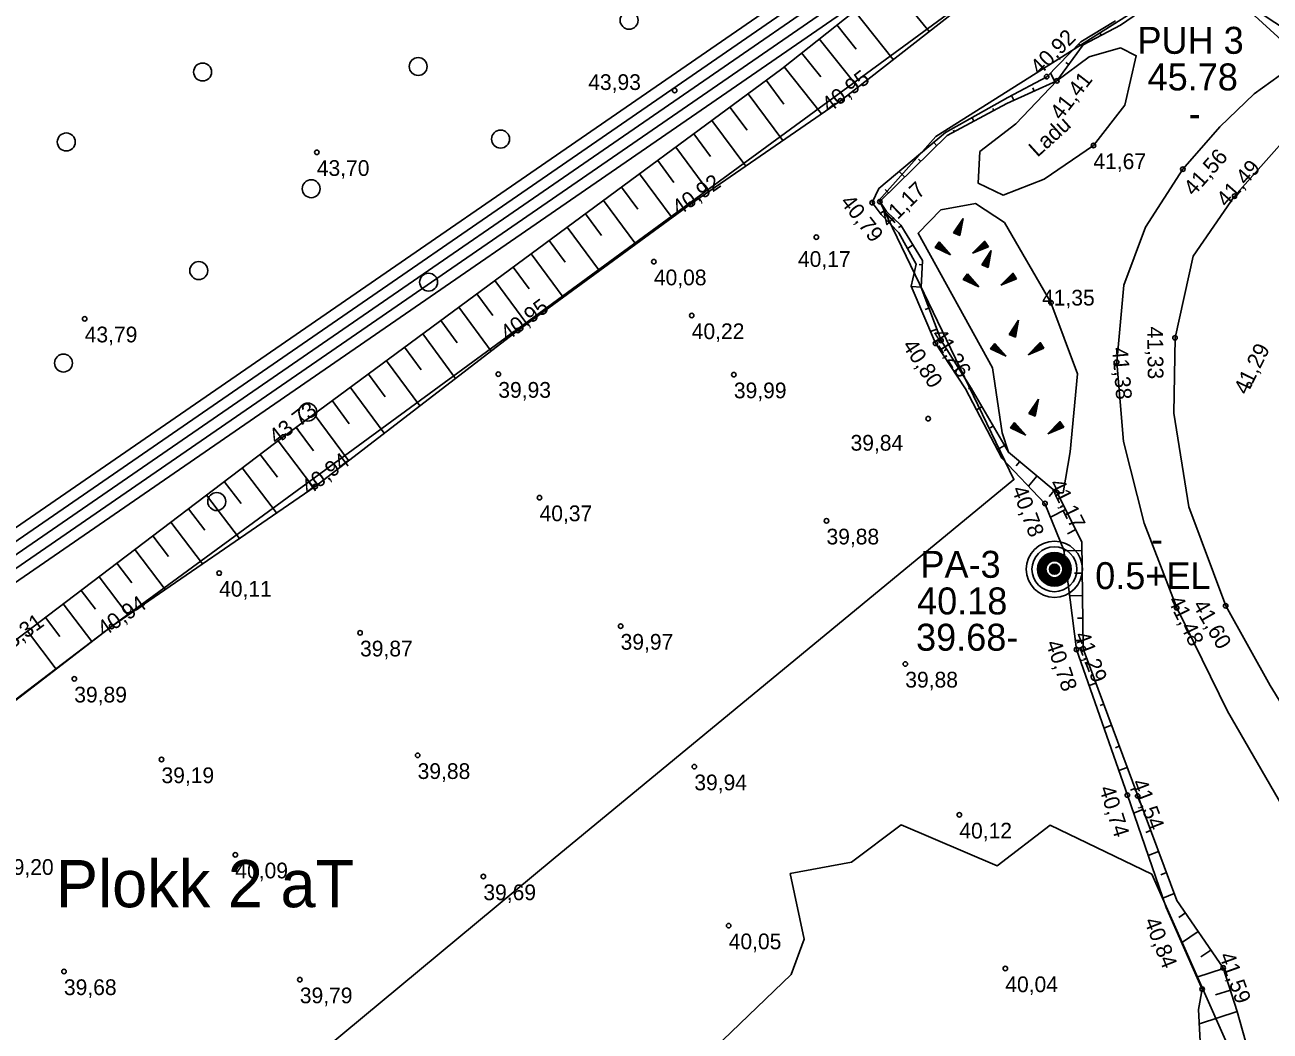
# Model space of a CAD drawing. Extents: x 567997 to 569496, y 6458076 to 6458620.
# Drawn here: x 568225.5 to 568336.2, y 6458452.1 to 6458541.7 of the extents above; entities that cross this region are included whole.
import ezdxf

# ---------------------------------------------------------------- set-up
doc = ezdxf.new("R2010")
doc.units = 0
for name, color, linetype in [('AKTIIVNE_MAEERALDIS', 7, 'Continuous'), ('Default', 7, 'Continuous'), ('GEOLPUNKT', 7, 'Continuous'), ('HALJASTUS', 7, 'Continuous'), ('illumineerimisjooned', 7, 'Continuous'), ('kataster', 7, 'Continuous'), ('KORGUS-EH2000', 7, 'Continuous'), ('Plokid', 7, 'Continuous'), ('RELJEEF', 7, 'Continuous'), ('TEE', 7, 'Continuous'), ('VEEKOGU', 7, 'Continuous')]:
    doc.layers.add(name, color=color, linetype=linetype)

# ---------------------------------------------------------------- blocks, each defined once
blk = doc.blocks.new('POINT_DISPLAY')
at = {"layer": 'Default'}
blk.add_line((0, 0), (0, 0), dxfattribs=at)
blk = doc.blocks.new('KIVIKU')
at = {"layer": 'Default'}
for p, q in [((-0.71, 1.05), (0.13, 2.33)), ((0.13, 2.33), (-0.15, 0.82)), ((0.08, 2.25), (0.12, 2.27)), ((-0.71, 1.05), (-0.06, 1.33)), ((-0.61, 1.2), (-0.04, 1.44)), ((-0.58, 1), (-0.08, 1.21)), ((-0.51, 1.35), (-0.01, 1.56)), ((-0.41, 1.5), (-0.16, 1.61)), ((-0.31, 1.65), (0.03, 1.8)), ((-0.21, 1.8), (0.05, 1.92)), ((-0.16, 1.61), (0.01, 1.68)), ((-0.12, 1.95), (0.08, 2.03)), ((-0.02, 2.1), (0.1, 2.15)), ((-1.99, 0.25), (-2.36, -0.23)), ((-2.16, 0.03), (-2.11, -0.34)), ((-2.08, 0.14), (-2.01, -0.4)), ((-1.99, 0.25), (-0.98, -0.89)), ((-1.99, 0.25), (-1.9, -0.45)), ((-1.87, 0.12), (-1.79, -0.5)), ((-0.71, 1.05), (-0.15, 0.82)), ((-0.45, 0.94), (-0.1, 1.09)), ((-0.31, 0.89), (-0.12, 0.97)), ((-0.18, 0.84), (-0.15, 0.85)), ((0.97, -0.76), (2.05, 0.33)), ((2.31, -0.06), (1.78, 0.05)), ((2.23, 0.06), (1.86, 0.13)), ((2.15, 0.18), (1.95, 0.22)), ((2.07, 0.3), (2.03, 0.3)), ((2.39, -0.17), (2.05, 0.33)), ((-0.98, -0.89), (-2.36, -0.23)), ((-2.34, -0.2), (-2.33, -0.24)), ((-2.25, -0.09), (-2.22, -0.29)), ((-1.75, -0.02), (-1.68, -0.55)), ((-1.63, -0.15), (-1.6, -0.43)), ((-1.6, -0.43), (-1.57, -0.61)), ((-1.52, -0.29), (-1.46, -0.66)), ((-1.4, -0.42), (-1.36, -0.71)), ((-1.28, -0.56), (-1.25, -0.76)), ((-1.16, -0.69), (-1.14, -0.82)), ((-1.04, -0.83), (-1.03, -0.87)), ((2.39, -0.17), (0.97, -0.76)), ((1.05, -0.73), (1.02, -0.72)), ((1.22, -0.66), (1.1, -0.63)), ((1.39, -0.59), (1.18, -0.55)), ((1.55, -0.52), (1.27, -0.46)), ((1.72, -0.45), (1.35, -0.38)), ((1.62, -0.33), (1.44, -0.29)), ((2.05, -0.31), (1.52, -0.21)), ((2.22, -0.24), (1.61, -0.12)), ((1.89, -0.38), (1.62, -0.33)), ((2.39, -0.17), (1.69, -0.04))]:
    blk.add_line(p, q, dxfattribs=at)
for p in [(-1.99, 0.25), (-0.71, 1.05), (2.39, -0.17)]:
    blk.add_blockref('POINT_DISPLAY', p, dxfattribs=at)
blk = doc.blocks.new('METS')
at = {"layer": 'Default'}
blk.add_circle((0, 0), 0.8, dxfattribs=at)
blk = doc.blocks.new('UURPNT')
at = {"layer": 'Default'}
for radius in [1.5, 1.45, 1.4, 1.35, 1.3, 1.25, 1.2, 1.15, 1.1, 1.05, 1, 0.951, 0.901, 0.851, 0.801, 0.751]:
    blk.add_circle((0, 0), radius, dxfattribs=at)

msp = doc.modelspace()

# ---------------------------------------------------------------- linework, layer by layer
at = {"layer": 'AKTIIVNE_MAEERALDIS'}
msp.add_lwpolyline([(568030.98, 6458118.21), (568073.84, 6458200.33), (568113.76, 6458290.41), (568089.21, 6458401.16), (568324.66, 6458563.46), (568414.8, 6458572.66), (568455.48, 6458152.68), (568129.75, 6458125.91), (568030.98, 6458118.21)], dxfattribs=at)
at = {"layer": 'GEOLPUNKT'}
for radius in [2.5, 2, 0.45, 0.4, 0.35, 0.3, 0.25, 0.2, 0.15, 0.1, 0.05]:
    msp.add_circle((568317.06, 6458493.22), radius, dxfattribs=at)
at = {"layer": 'illumineerimisjooned'}
for points in [[(568029.26, 6458117.07), (568072.94, 6458200.76), (568112.71, 6458290.51), (568088.09, 6458401.6), (568324.3, 6458564.43), (568415.7, 6458573.76), (568456.57, 6458151.77), (568129.83, 6458124.91)], [(568032.7, 6458119.35), (568074.74, 6458199.9), (568114.81, 6458290.31), (568090.33, 6458400.72), (568325.02, 6458562.49), (568413.9, 6458571.56), (568454.39, 6458153.59), (568129.67, 6458126.91)]]:
    msp.add_lwpolyline(points, close=True, dxfattribs=at)
at = {"layer": 'kataster'}
msp.add_lwpolyline([(568027.54, 6458115.93), (568129.91, 6458123.92), (568457.67, 6458150.85), (568416.6, 6458574.85), (568323.94, 6458565.4), (568086.96, 6458402.04), (568111.67, 6458290.62), (568072.04, 6458201.19)], close=True, dxfattribs=at)
at = {"layer": 'KORGUS-EH2000'}
for centre in [(568316.37, 6458537.07), (568317.28, 6458536.7), (568283.27, 6458535.84), (568298.02, 6458534.92), (568320.53, 6458530.94), (568251.43, 6458530.34), (568328.49, 6458528.84), (568333.09, 6458526.44), (568284.68, 6458525.71), (568300.84, 6458525.86), (568301.53, 6458525.95), (568295.87, 6458522.79), (568281.42, 6458520.6), (568316.75, 6458516.96), (568230.78, 6458515.52), (568284.79, 6458515.81), (568269.32, 6458514.47), (568327.79, 6458513.82), (568306.48, 6458513.34), (568306.97, 6458513.58), (568322.6, 6458511.66), (568267.58, 6458510.59), (568288.54, 6458510.54), (568334.38, 6458509.64), (568305.83, 6458506.63), (568248.42, 6458504.99), (568251.28, 6458500.59), (568271.25, 6458499.6), (568317.29, 6458500.03), (568316.22, 6458499.07), (568296.78, 6458497.53), (568242.74, 6458492.88), (568327.94, 6458489.79), (568332.3, 6458489.96), (568233.17, 6458488.13), (568255.28, 6458487.56), (568278.46, 6458488.16), (568319.61, 6458486.15), (568319.03, 6458486.07), (568303.79, 6458484.79), (568229.85, 6458483.46), (568237.61, 6458476.28), (568260.4, 6458476.65), (568285.02, 6458475.64), (568323.55, 6458473.11), (568324.47, 6458473.04), (568308.6, 6458471.35), (568244.18, 6458467.8), (568266.25, 6458465.86), (568288.08, 6458461.49), (568228.93, 6458457.41), (568312.69, 6458457.67), (568332.08, 6458457.73), (568249.92, 6458456.68), (568330.21, 6458455.83)]:
    msp.add_circle(centre, 0.2, dxfattribs=at)
at = {"layer": 'Plokid'}
msp.add_lwpolyline([(568034.42, 6458120.48), (568075.64, 6458199.46), (568115.85, 6458290.2), (568091.45, 6458400.28), (568325.37, 6458561.52), (568413, 6458570.47), (568453.29, 6458154.51), (568129.59, 6458127.9)], close=True, dxfattribs=at)
for points in [[(568201.84, 6458464.25), (568233.17, 6458488.13), (568313.43, 6458546.98), (568326.77, 6458550.35), (568342.36, 6458542.5), (568339.62, 6458539.96), (568329.77, 6458546.47), (568306.5, 6458531.76), (568301.48, 6458526.08), (568313.46, 6458501.2), (568272.46, 6458467.41), (568231.72, 6458433.55), (568209.04, 6458412.68)], [(568332.4, 6458451.04), (568325.72, 6458466.08), (568316.68, 6458470.43), (568311.97, 6458466.82), (568303.41, 6458470.46), (568298.99, 6458467.15), (568293.55, 6458466.13), (568294.8, 6458460.3), (568293.64, 6458457.14), (568267.76, 6458432.26), (568267.05, 6458428.84), (568269.53, 6458425.65), (568268.53, 6458424), (568264.96, 6458424.08), (568265.34, 6458420.1), (568263.11, 6458417), (568258.55, 6458418.69), (568243, 6458407), (568235.81, 6458402.91), (568221.16, 6458399.88)]]:
    msp.add_lwpolyline(points, dxfattribs=at)
at = {"layer": 'RELJEEF'}
for p, q in [((568302.4, 6458545.42), (568305.92, 6458541.11)), ((568299.27, 6458542.93), (568302.72, 6458538.6)), ((568297.71, 6458541.68), (568299.42, 6458539.52)), ((568321.23, 6458540.75), (568321.13, 6458540.95)), ((568296.14, 6458540.44), (568299.57, 6458536.13)), ((568319.52, 6458539.76), (568319.22, 6458539.98)), ((568294.57, 6458539.19), (568296.28, 6458537.05)), ((568293.01, 6458537.95), (568296.34, 6458533.76)), ((568317.09, 6458536.61), (568316.72, 6458537.43)), ((568318.34, 6458538.15), (568318.07, 6458538.34)), ((568291.41, 6458536.75), (568292.97, 6458534.64)), ((568289.8, 6458535.56), (568292.89, 6458531.38)), ((568313.44, 6458534.97), (568313.25, 6458535.39)), ((568315.27, 6458535.79), (568315.14, 6458536.07)), ((568288.19, 6458534.37), (568289.72, 6458532.31)), ((568311.66, 6458534.06), (568311.57, 6458534.23)), ((568286.58, 6458533.18), (568289.6, 6458529.11)), ((568309.9, 6458533.11), (568309.74, 6458533.42)), ((568284.98, 6458531.99), (568286.47, 6458529.98)), ((568308.14, 6458532.17), (568308.07, 6458532.3)), ((568283.37, 6458530.8), (568286.31, 6458526.83)), ((568306.59, 6458530.93), (568306.32, 6458531.21)), ((568281.76, 6458529.61), (568283.21, 6458527.66)), ((568305.17, 6458529.53), (568304.97, 6458529.72)), ((568280.15, 6458528.43), (568283.04, 6458524.51)), ((568303.74, 6458528.12), (568303.24, 6458528.64)), ((568278.54, 6458527.24), (568279.99, 6458525.28)), ((568302.31, 6458526.72), (568302, 6458527.04)), ((568276.94, 6458526.05), (568279.81, 6458522.15)), ((568302.02, 6458525.21), (568301.56, 6458524.9)), ((568275.33, 6458524.86), (568276.76, 6458522.92)), ((568273.72, 6458523.67), (568276.59, 6458519.79)), ((568303.44, 6458523.8), (568303.18, 6458523.64)), ((568272.11, 6458522.49), (568273.54, 6458520.55)), ((568304.48, 6458522.09), (568303.99, 6458521.79)), ((568270.5, 6458521.3), (568273.36, 6458517.43)), ((568268.89, 6458520.11), (568270.32, 6458518.18)), ((568305.31, 6458520.33), (568305.03, 6458520.35)), ((568267.28, 6458518.92), (568270.13, 6458515.07)), ((568265.67, 6458517.73), (568267.1, 6458515.8)), ((568305.19, 6458518.33), (568304.33, 6458518.38)), ((568264.06, 6458516.54), (568266.94, 6458512.65)), ((568305.89, 6458516.46), (568305.57, 6458516.34)), ((568262.46, 6458515.36), (568263.91, 6458513.39)), ((568260.85, 6458514.17), (568263.77, 6458510.21)), ((568306.59, 6458514.59), (568306.04, 6458514.38)), ((568259.24, 6458512.98), (568260.71, 6458510.98)), ((568257.63, 6458511.79), (568260.6, 6458507.77)), ((568307.47, 6458512.8), (568307.24, 6458512.66)), ((568308.54, 6458511.11), (568308.11, 6458510.84)), ((568256.02, 6458510.6), (568257.52, 6458508.58)), ((568254.41, 6458509.42), (568257.43, 6458505.33)), ((568309.61, 6458509.42), (568309.4, 6458509.29)), ((568252.8, 6458508.23), (568254.32, 6458506.17)), ((568310.61, 6458507.69), (568310.12, 6458507.41)), ((568251.19, 6458507.04), (568254.26, 6458502.89)), ((568249.59, 6458505.85), (568251.13, 6458503.76)), ((568311.61, 6458505.96), (568311.33, 6458505.8)), ((568247.98, 6458504.66), (568251.14, 6458500.5)), ((568312.61, 6458504.23), (568311.99, 6458503.87)), ((568246.39, 6458503.45), (568247.94, 6458501.41)), ((568244.8, 6458502.24), (568247.84, 6458498.23)), ((568313.96, 6458502.79), (568313.67, 6458502.44)), ((568243.2, 6458501.03), (568244.7, 6458499.06)), ((568315.5, 6458501.51), (568314.75, 6458500.62)), ((568241.61, 6458499.82), (568244.54, 6458495.96)), ((568317.04, 6458500.23), (568316.59, 6458499.69)), ((568240.02, 6458498.61), (568241.46, 6458496.71)), ((568318.04, 6458498.53), (568316.71, 6458497.85)), ((568238.43, 6458497.4), (568241.25, 6458493.69)), ((568318.95, 6458496.75), (568318.21, 6458496.37)), ((568236.83, 6458496.19), (568238.22, 6458494.37)), ((568235.24, 6458494.98), (568237.95, 6458491.42)), ((568319.5, 6458494.88), (568317.91, 6458494.86)), ((568233.65, 6458493.77), (568234.97, 6458492.02)), ((568232.06, 6458492.56), (568234.65, 6458489.14)), ((568319.53, 6458492.88), (568318.84, 6458492.87)), ((568230.47, 6458491.34), (568231.74, 6458489.67)), ((568319.55, 6458490.88), (568318.42, 6458490.86)), ((568228.87, 6458490.13), (568231.42, 6458486.78)), ((568227.28, 6458488.92), (568228.56, 6458487.24)), ((568319.57, 6458488.88), (568319.12, 6458488.87)), ((568225.69, 6458487.71), (568228.25, 6458484.34)), ((568319.6, 6458486.88), (568318.93, 6458486.87)), ((568320.05, 6458484.96), (568319.77, 6458484.85)), ((568320.74, 6458483.08), (568320.15, 6458482.86)), ((568321.44, 6458481.21), (568321.12, 6458481.09)), ((568322.13, 6458479.33), (568321.47, 6458479.08)), ((568322.83, 6458477.46), (568322.48, 6458477.33)), ((568323.52, 6458475.58), (568322.78, 6458475.31)), ((568324.22, 6458473.7), (568323.83, 6458473.56)), ((568324.92, 6458471.83), (568324.1, 6458471.52)), ((568325.62, 6458469.96), (568325.18, 6458469.79)), ((568326.32, 6458468.08), (568325.4, 6458467.74)), ((568327.02, 6458466.21), (568326.53, 6458466.03)), ((568327.72, 6458464.34), (568326.7, 6458463.95)), ((568328.71, 6458462.62), (568328.13, 6458462.22)), ((568329.85, 6458460.97), (568328.38, 6458459.96)), ((568330.98, 6458459.32), (568330.09, 6458458.71)), ((568332.1, 6458457.67), (568329.74, 6458456.9)), ((568332.72, 6458455.76), (568331.38, 6458455.33)), ((568333.33, 6458453.86), (568329.96, 6458452.76))]:
    msp.add_line(p, q, dxfattribs=at)
for points in [[(568223.74, 6458486.23), (568248.42, 6458504.99), (568280.6, 6458528.76), (568292.8, 6458537.78), (568302.39, 6458545.41), (568314.47, 6458555.28), (568318, 6458556), (568328.07, 6458558.26), (568331.79, 6458556.42), (568337.5, 6458559.64), (568345.32, 6458562.65), (568356.97, 6458563.48), (568363.74, 6458566.44), (568372.12, 6458570.91)], [(568334.87, 6458448.36), (568333.33, 6458453.86), (568332.08, 6458457.73), (568327.95, 6458463.72), (568324.47, 6458473.04), (568319.61, 6458486.15), (568319.49, 6458495.67), (568317.29, 6458500.03), (568312.96, 6458503.63), (568309.66, 6458509.34), (568306.97, 6458513.58), (568305.19, 6458518.31), (568305.33, 6458520.71), (568303.4, 6458523.86), (568302.12, 6458525.06), (568301.53, 6458525.95), (568307.52, 6458531.83), (568312.84, 6458534.69), (568317.28, 6458536.7), (568319.63, 6458539.92), (568322.95, 6458541.65), (568326.32, 6458543.99), (568329.93, 6458546.18)], [(568322.95, 6458539.65), (568324.34, 6458538.93), (568323.33, 6458534.54), (568320.53, 6458530.94), (568316.15, 6458527.94), (568312.51, 6458526.54), (568310.27, 6458527.6), (568310.41, 6458530.4), (568313.62, 6458532.89), (568317.28, 6458536.7), (568320.15, 6458538.85), (568322.95, 6458539.65)], [(568317.85, 6458500.03), (568317.29, 6458500.03), (568312.96, 6458503.63), (568312.4, 6458505.38), (568311.56, 6458511.15), (568304.93, 6458523.14), (568306.94, 6458525.21), (568310.04, 6458525.77), (568312.63, 6458524.08), (568316.75, 6458516.96), (568319.11, 6458510.61), (568318.46, 6458503.66), (568317.85, 6458500.03)]]:
    msp.add_lwpolyline(points, dxfattribs=at)
at = {"layer": 'TEE'}
for points in [[(568468.03, 6458577.22), (568452.52, 6458576.42), (568431.9, 6458575.54), (568414.51, 6458573.54), (568408.02, 6458571.24), (568401.59, 6458568.36), (568392.87, 6458564.01), (568382.86, 6458559.31), (568373.3, 6458554.91), (568361.43, 6458549), (568352.06, 6458543.44), (568344.26, 6458537.62), (568338.25, 6458532.26), (568333.09, 6458526.44), (568329.4, 6458521.08), (568327.79, 6458513.82), (568327.69, 6458507.13), (568329.02, 6458498.79), (568332.3, 6458489.96), (568336.27, 6458482.87), (568341.45, 6458474.4), (568347.39, 6458465.29), (568350, 6458456.53), (568352.62, 6458447.28)], [(568337.42, 6458472), (568332.46, 6458480.6), (568327.94, 6458489.79), (568325.03, 6458497.31), (568323.2, 6458504.58), (568322.6, 6458511.66), (568323.24, 6458518.52), (568325.15, 6458523.67), (568328.49, 6458528.84), (568331.77, 6458532.62), (568334.82, 6458535.56), (568342.24, 6458540.89)]]:
    msp.add_lwpolyline(points, dxfattribs=at)
at = {"layer": 'VEEKOGU'}
for points in [[(568329.56, 6458548.96), (568333.51, 6458547.75), (568338.23, 6458544.58), (568342.72, 6458542.83), (568339.32, 6458539.49), (568337.61, 6458539.99), (568334.88, 6458542.5), (568329.93, 6458546.18)], [(568313.43, 6458546.98), (568298.02, 6458534.92), (568284.68, 6458525.71), (568269.32, 6458514.47), (568251.27, 6458500.59), (568233.17, 6458488.13), (568217.14, 6458475.81)], [(568330.18, 6458448.29), (568329.89, 6458454.03), (568330.21, 6458455.83), (568326.99, 6458463.1), (568323.55, 6458473.11), (568319.03, 6458486.07), (568317.9, 6458494.92), (568316.22, 6458499.07), (568312.39, 6458503.12), (568309.14, 6458509.27), (568306.48, 6458513.34), (568304.31, 6458518.43), (568304.77, 6458520.38), (568303.22, 6458523.16), (568301.63, 6458524.81), (568300.84, 6458525.86), (568301.44, 6458527.13), (568307.38, 6458532.09), (568312.92, 6458535.21), (568316.37, 6458537.07), (568319.41, 6458540.18), (568322.49, 6458542.05)]]:
    msp.add_lwpolyline(points, dxfattribs=at)

# ---------------------------------------------------------------- block references
at = {"layer": 'GEOLPUNKT'}
msp.add_blockref('UURPNT', (568317.06, 6458493.22), dxfattribs=at)
at = {"layer": 'HALJASTUS'}
for p in [(568279.22, 6458542.1), (568260.45, 6458537.98), (568241.27, 6458537.49), (568229.14, 6458531.26), (568267.78, 6458531.52), (568250.93, 6458527.1), (568240.93, 6458519.81), (568261.38, 6458518.78), (568228.89, 6458511.58), (568250.63, 6458507.21), (568242.53, 6458499.25)]:
    msp.add_blockref('METS', p, dxfattribs=at)
at = {"layer": 'RELJEEF'}
for p in [(568308.8, 6458522.11), (568311.31, 6458519.26), (568313.74, 6458513.07), (568315.5, 6458506.04)]:
    msp.add_blockref('KIVIKU', p, dxfattribs=at)

# ---------------------------------------------------------------- texts
at = {"layer": 'GEOLPUNKT'}
for s, p in [('PUH 3', (568324.45, 6458539.11)), ('45.78', (568325.35, 6458535.85)), ('-', (568329.01, 6458532.59)), ('-', (568325.66, 6458494.71)), ('PA-3', (568305.14, 6458492.46)), ('0.5+EL', (568320.69, 6458491.45)), ('40.18', (568304.84, 6458489.2)), ('39.68-', (568304.75, 6458485.97))]:
    msp.add_text(s, height=2.4, dxfattribs=at).set_placement(p)
at = {"layer": 'KORGUS-EH2000'}
for s, rotation, p in [('40,92', 44.892, (568315.75, 6458537.13)), ('40,95', 37.6935, (568297.04, 6458533.81)), ('41,41', 52.0524, (568317.65, 6458533.12)), ('41,56', 48.4299, (568329.46, 6458526.37)), ('41,49', 48.6235, (568332.38, 6458525.38)), ('40,92', 34.9074, (568283.66, 6458524.66)), ('41,17', 44.4059, (568302.36, 6458523.57)), ('40,79', 308.0907, (568297.95, 6458525.89)), ('40,95', 36.4111, (568268.42, 6458513.51)), ('41,26', 302.4677, (568306.05, 6458514.1)), ('41,33', 270.5635, (568325.32, 6458514.82)), ('40,80', 303.1109, (568303.48, 6458513.14)), ('41,38', 274.7176, (568322.19, 6458512.94)), ('41,29', 63.7948, (568334.2, 6458508.67)), ('43,73', 37.6906, (568247.85, 6458504.27)), ('40,94', 37.3429, (568250.74, 6458499.76)), ('41,17', 296.2331, (568316.56, 6458500.86)), ('40,78', 290.57, (568313.24, 6458500.34)), ('40,94', 34.2825, (568232.51, 6458487.18)), ('41,48', 295.6849, (568327.13, 6458490.46)), ('41,60', 299.9519, (568329.33, 6458490.03)), ('43,31', 36.4535, (568223.5, 6458485.47)), ('41,29', 291.3635, (568318.8, 6458487.36)), ('40,78', 289.0074, (568316.28, 6458486.65)), ('41,54', 290.9293, (568323.91, 6458474.24)), ('40,74', 287.438, (568321.03, 6458473.71)), ('40,84', 291.5172, (568325.02, 6458461.91)), ('41,59', 289.6477, (568331.7, 6458458.84))]:
    msp.add_text(s, height=1.4, rotation=rotation, dxfattribs=at).set_placement(p)
for s, p in [('43,93', (568275.58, 6458535.89)), ('43,70', (568251.43, 6458528.24)), ('41,67', (568320.53, 6458528.84)), ('40,17', (568294.24, 6458520.14)), ('40,08', (568281.42, 6458518.5)), ('41,35', (568315.96, 6458516.7)), ('40,22', (568284.79, 6458513.71)), ('43,79', (568230.78, 6458513.42)), ('39,93', (568267.58, 6458508.49)), ('39,99', (568288.54, 6458508.44)), ('39,84', (568298.92, 6458503.78)), ('40,37', (568271.25, 6458497.5)), ('39,88', (568296.78, 6458495.43)), ('40,11', (568242.74, 6458490.78)), ('39,97', (568278.46, 6458486.06)), ('39,87', (568255.28, 6458485.46)), ('39,88', (568303.79, 6458482.69)), ('39,89', (568229.85, 6458481.36)), ('39,19', (568237.61, 6458474.18)), ('39,88', (568260.4, 6458474.55)), ('39,94', (568285.02, 6458473.54)), ('40,12', (568308.6, 6458469.25)), ('39,20', (568223.33, 6458466.01)), ('40,09', (568244.18, 6458465.7)), ('39,69', (568266.25, 6458463.76)), ('40,05', (568288.08, 6458459.39)), ('39,68', (568228.93, 6458455.31)), ('40,04', (568312.69, 6458455.57)), ('39,79', (568249.92, 6458454.58))]:
    msp.add_text(s, height=1.4, dxfattribs=at).set_placement(p)
at = {"layer": 'Plokid'}
msp.add_text('Plokk 2 aT', height=4.2, dxfattribs=at).set_placement((568228.22, 6458463.13))
at = {"layer": 'RELJEEF'}
msp.add_text('Ladu', height=1.4, rotation=42.0999, dxfattribs=at).set_placement((568315.55, 6458529.85))

doc.saveas('drawing.dxf')
